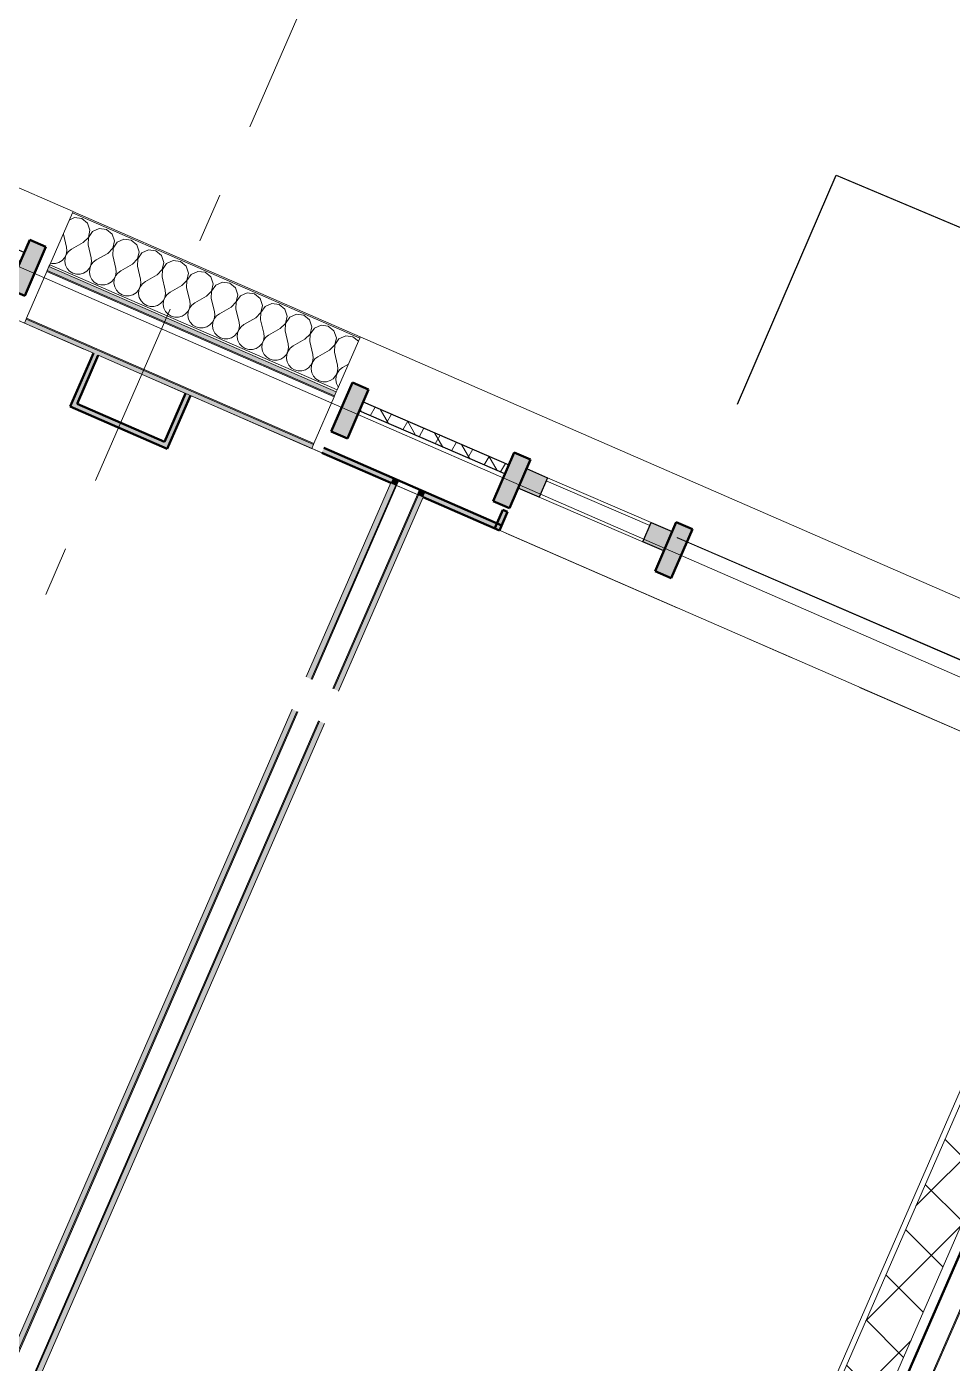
# Model space of a CAD drawing. Header units: millimetres. Extents: x -50172 to 90294, y -80883 to 25069.
# Drawn here: x 16097 to 18720, y -32020 to -28232 of the extents above; entities that cross this region are included whole.
import ezdxf
from ezdxf.enums import TextEntityAlignment as Align

# ---------------------------------------------------------------- set-up
doc = ezdxf.new("R2010")
doc.units = ezdxf.units.MM
doc.header["$MEASUREMENT"] = 0
doc.linetypes.add('Double Dashed', pattern=[1093.611073, 529.166651, -211.666656, 141.111112, -211.666656])
for name, color, linetype, lineweight in [('A-25-M_Curtain_Wall_Pen_No__85', 8, 'Continuous', 20), ('New_A-20-M_Floor_Slab_Pen_No__89', 8, 'Continuous', 20), ('New_A-25-M_Curtain_Wall_Pen_No__1', 7, 'Continuous', 13), ('New_A-25-M_Wall_Ext_Pen_No__1', 7, 'Continuous', 13), ('New_A-25-M_Wall_Int_Pen_No__1', 7, 'Continuous', 13), ('New_A-95-P_Drawing_Pen_No__156', 5, 'Continuous', 50), ('New_ArchiCAD Doors_Pen_No__1', 7, 'Continuous', 13), ('New_ArchiCAD Doors_Pen_No__87', 8, 'Continuous', 20), ('New_ArchiCAD Windows_Pen_No__83', 8, 'Continuous', 20)]:
    doc.layers.add(name, color=color, linetype=linetype, lineweight=lineweight)
for name, color, linetype, lineweight, true_color in [('A-25-M_Wall_Int_Pen_No__107', 7, 'Continuous', 15, 0xa6a6a6), ('New_A-15-MG_Structural_Grid_Phase_2_Pen_No__222', 7, 'Continuous', 13, 0x65af33), ('New_A-25-M_Curtain_Wall_Pen_No__144', 7, 'Continuous', 0, 0xc8c8c8), ('New_A-25-M_Curtain_Wall_Pen_No__165', 7, 'Continuous', 0, 0x006060), ('New_A-25-M_Curtain_Wall_Pen_No__27', 7, 'Continuous', 50, 0x2a2a2a), ('New_A-25-M_Curtain_Wall_Pen_No__43', 7, 'Continuous', 30, 0x444444), ('New_A-25-M_Wall_Ext_Pen_No__107', 7, 'Continuous', 15, 0xa6a6a6), ('New_A-25-M_Wall_Int_Pen_No__107', 7, 'Continuous', 15, 0xa6a6a6), ('New_A-25-M_Wall_Int_Pen_No__27', 7, 'Continuous', 50, 0x2a2a2a), ('New_ArchiCAD Windows_Pen_No__103', 7, 'Continuous', 15, 0xa6a6a6), ('New_ArchiCAD Windows_Pen_No__23', 7, 'Continuous', 30, 0x2a2a2a), ('New_ArchiCAD Windows_Pen_No__63', 7, 'Continuous', 20, 0x606060)]:
    doc.layers.add(name, color=color, linetype=linetype, lineweight=lineweight, true_color=true_color)
for name, color, linetype in [('New_A-15-MG_Structural_Grid_Phase_2', 7, 'Continuous'), ('New_A-20-M_Floor_Slab', 7, 'Continuous'), ('New_A-25-M_Curtain_Wall', 7, 'Continuous'), ('New_A-25-M_Wall_Ext', 7, 'Continuous'), ('New_A-25-M_Wall_Int', 7, 'Continuous'), ('New_ArchiCAD Doors', 7, 'Continuous')]:
    doc.layers.add(name, color=color, linetype=linetype)
doc.styles.add('GENERATED_STYLE_4', font='')
doc.styles.get('GENERATED_STYLE_4').set_extended_font_data('Swis721 BT')
doc.linetypes.add('Double Slash', pattern='A,0,[1,EC-MA-00-03-DR-A-00371 Phase 2 Central Wing Third Floor GA-S2-P161.Shx,S=15.679012,R=0,X=0,Y=0],-1975.555563,0', length=1975.555563)
doc.dimstyles.new('GENERATED_STYLE__2', dxfattribs={"dimtxt": 0.18, "dimasz": 273.6, "dimexe": 0.18, "dimexo": 0.0625, "dimgap": 0.09, "dimtad": 0, "dimtih": 1, "dimtoh": 1, "dimdec": 4, "dimzin": 0, "dimdsep": 46, "dimcen": 0.09, "dimadec": 0, "dimazin": 0, "dimtfac": 1, "dimtdec": 4, "dimtmove": 0, "dimatfit": 3, "dimldrblk": 'ARROWHEAD_5', "dimfxl": 1, "dimtolj": 1, "dimtzin": 0, "dimarcsym": 0})
pattern_1 = [(60, (0, 0), (-43.30127, 25), []), (120, (0, 0), (43.30127, 25), [])]

# ---------------------------------------------------------------- blocks, each defined once
blk = doc.blocks.new('Slab_3_1', base_point=(-21949.4, -20986.7))
at = {"layer": 'New_A-20-M_Floor_Slab_Pen_No__89', "linetype": 'Continuous', "flags": 128}
blk.add_lwpolyline([(-4347.2, -46496.1), (12486.7, -53836.5), (17939.8, -41330.7), (16985.7, -40914.7), (17767.9, -39120.8), (18360.6, -39379.3), (18576.1, -38885), (18937.5, -39042.6), (20222.1, -36096.6), (17371, -34853.4), (19341.1, -30335.3), (2041.7, -22791.9), (9993.6, -4555.7)], dxfattribs=at)
blk = doc.blocks.new('Curtain Wall_15_1')
at = {"layer": 'New_A-25-M_Curtain_Wall', "linetype": 'Continuous', "lineweight": 0, "true_color": 0x000000}
h = blk.add_hatch(dxfattribs=at)
h.set_pattern_fill('Batt_Insulation_0001', color=178, style=0, pattern_type=2)
h.set_pattern_definition(pattern_1)
h.paths.add_polyline_path([(17463.4, -29473.2), (17050.4, -29294.9), (17039.3, -29320.6), (17452.3, -29498.9)])
at = {"layer": 'New_A-25-M_Curtain_Wall_Pen_No__144', "linetype": 'Continuous'}
for points in [[(17019.7, -29239.8), (16959.9, -29378.4), (17005.8, -29398.2), (17065.6, -29259.6)], [(17524.6, -29457.7), (17478.7, -29437.9), (17418.9, -29576.5), (17464.8, -29596.3)], [(17937.8, -29636), (17878, -29774.7), (17923.9, -29794.5), (17983.7, -29655.9)], [(18856, -30032.3), (18796.1, -30170.9), (18842, -30190.8), (18901.9, -30052.1)]]:
    blk.add_hatch(color=256, dxfattribs=at).paths.add_polyline_path(points)
at = {"layer": 'New_A-25-M_Curtain_Wall_Pen_No__165', "linetype": 'Continuous', "lineweight": 0, "true_color": 0x001818}
blk.add_hatch(color=168, dxfattribs=at).paths.add_polyline_path([(17940.6, -29680.2), (18867.9, -30080.5), (18868.3, -30079.5), (17940.9, -29679.3)])
at = {"layer": 'New_ArchiCAD Windows_Pen_No__103', "linetype": 'Continuous'}
for points in [[(17513.3, -29483.9), (17573, -29509.6), (17549.2, -29564.7), (17489.5, -29538.9)], [(17902.8, -29717.3), (17843.1, -29691.5), (17866.9, -29636.4), (17926.5, -29662.2)]]:
    blk.add_hatch(color=256, dxfattribs=at).paths.add_polyline_path(points)
at = {"layer": 'New_A-25-M_Curtain_Wall_Pen_No__1', "linetype": 'Continuous'}
for p, q in [((17940.9, -29679.3), (17940.6, -29680.2)), ((17940.6, -29680.2), (18867.9, -30080.5)), ((18868.3, -30079.5), (17940.9, -29679.3)), ((18867.9, -30080.5), (18868.3, -30079.5))]:
    blk.add_line(p, q, dxfattribs=at)
at = {"layer": 'New_A-25-M_Curtain_Wall_Pen_No__27', "linetype": 'Continuous'}
for p, q in [((17019.7, -29239.8), (16959.9, -29378.4)), ((17065.6, -29259.6), (17019.7, -29239.8)), ((17005.8, -29398.2), (17065.6, -29259.6)), ((16959.9, -29378.4), (17005.8, -29398.2)), ((17478.7, -29437.9), (17418.9, -29576.5)), ((17464.8, -29596.3), (17524.6, -29457.7)), ((17524.6, -29457.7), (17478.7, -29437.9)), ((17418.9, -29576.5), (17464.8, -29596.3)), ((17937.8, -29636), (17878, -29774.7)), ((17923.9, -29794.5), (17983.7, -29655.9)), ((17983.7, -29655.9), (17937.8, -29636)), ((17878, -29774.7), (17923.9, -29794.5)), ((18856, -30032.3), (18796.1, -30170.9)), ((18901.9, -30052.1), (18856, -30032.3)), ((18842, -30190.8), (18901.9, -30052.1)), ((18796.1, -30170.9), (18842, -30190.8))]:
    blk.add_line(p, q, dxfattribs=at)
at = {"layer": 'New_A-25-M_Curtain_Wall_Pen_No__43', "linetype": 'Continuous'}
for p, q in [((17050.4, -29294.9), (17463.4, -29473.2)), ((17452.3, -29498.9), (17039.3, -29320.6))]:
    blk.add_line(p, q, dxfattribs=at)
at = {"layer": 'New_ArchiCAD Windows_Pen_No__23', "linetype": 'Continuous'}
for p, q in [((17489.5, -29538.9), (17513.3, -29483.9)), ((17513.3, -29483.9), (17573, -29509.6)), ((17549.2, -29564.7), (17489.5, -29538.9)), ((17573, -29509.6), (17549.2, -29564.7)), ((17843.1, -29691.5), (17866.9, -29636.4)), ((17866.9, -29636.4), (17926.5, -29662.2)), ((17902.8, -29717.3), (17843.1, -29691.5)), ((17926.5, -29662.2), (17902.8, -29717.3))]:
    blk.add_line(p, q, dxfattribs=at)
at = {"layer": 'New_ArchiCAD Windows_Pen_No__63', "linetype": 'Continuous'}
blk.add_line((17862.9, -29645.6), (17569, -29518.8), dxfattribs=at)
at = {"layer": 'New_ArchiCAD Windows_Pen_No__83', "linetype": 'Continuous'}
for p, q in [((17573, -29509.6), (17866.9, -29636.4)), ((17843.1, -29691.5), (17549.2, -29564.7))]:
    blk.add_line(p, q, dxfattribs=at)
blk = doc.blocks.new('Curtain Wall_17_1')
at = {"layer": 'New_A-25-M_Curtain_Wall', "linetype": 'Continuous', "lineweight": 0, "true_color": 0x000000}
h = blk.add_hatch(dxfattribs=at)
h.set_pattern_fill('Batt_Insulation_0001', color=178, style=0, pattern_type=2)
h.set_pattern_definition(pattern_1)
h.paths.add_polyline_path([(11963.5, -27076.4), (11550.8, -26897), (11539.7, -26922.6), (11952.3, -27102.1)])
h = blk.add_hatch(dxfattribs=at)
h.set_pattern_fill('Batt_Insulation_0001', color=178, style=0, pattern_type=2)
h.set_pattern_definition(pattern_1)
h.paths.add_polyline_path([(14256, -28073.5), (13384.9, -27694.6), (13373.7, -27720.3), (14244.9, -28099.2)])
h = blk.add_hatch(dxfattribs=at)
h.set_pattern_fill('Batt_Insulation_0001', color=178, style=0, pattern_type=2)
h.set_pattern_definition(pattern_1)
h.paths.add_polyline_path([(16090.1, -28871.2), (15677.4, -28691.7), (15666.3, -28717.4), (16078.9, -28896.9)])
at = {"layer": 'New_A-25-M_Curtain_Wall_Pen_No__144', "linetype": 'Continuous'}
for points in [[(11520.3, -26841.7), (11460.1, -26980.2), (11506, -27000.1), (11566.2, -26861.6)], [(12024.7, -27061.1), (11978.8, -27041.1), (11918.6, -27179.6), (11964.5, -27199.5)], [(12437.4, -27240.5), (12377.1, -27379), (12423, -27399), (12483.2, -27260.5)], [(13354.4, -27639.4), (13294.2, -27777.9), (13340, -27797.8), (13400.2, -27659.3)], [(14271.4, -28038.2), (14211.2, -28176.7), (14257, -28196.6), (14317.3, -28058.2)], [(15188.4, -28437.1), (15128.2, -28575.5), (15174, -28595.5), (15234.3, -28457)], [(15692.8, -28656.4), (15646.9, -28636.5), (15586.7, -28774.9), (15632.6, -28794.9)], [(16105.4, -28835.9), (16045.2, -28974.4), (16091.1, -28994.3), (16151.3, -28855.8)]]:
    blk.add_hatch(color=256, dxfattribs=at).paths.add_polyline_path(points)
at = {"layer": 'New_A-25-M_Curtain_Wall_Pen_No__165', "linetype": 'Continuous', "lineweight": 0, "true_color": 0x001818}
for points in [[(12439.9, -27284.7), (13366.1, -27687.6), (13366.5, -27686.7), (12440.3, -27283.8)], [(14274, -28082.4), (15200.2, -28485.2), (15200.6, -28484.3), (14274.4, -28081.5)]]:
    blk.add_hatch(color=168, dxfattribs=at).paths.add_polyline_path(points)
at = {"layer": 'New_ArchiCAD Windows_Pen_No__103', "linetype": 'Continuous'}
for points in [[(12013.3, -27087.2), (12072.9, -27113.1), (12049, -27168.1), (11989.4, -27142.2)], [(12402.1, -27321.7), (12342.5, -27295.8), (12366.4, -27240.8), (12426, -27266.7)], [(15222.9, -28483.1), (15282.5, -28509.1), (15258.6, -28564.1), (15199, -28538.2)], [(15611.6, -28717.6), (15552, -28691.7), (15576, -28636.7), (15635.6, -28662.6)]]:
    blk.add_hatch(color=256, dxfattribs=at).paths.add_polyline_path(points)
at = {"layer": 'New_A-25-M_Curtain_Wall_Pen_No__1', "linetype": 'Continuous'}
for p, q in [((12440.3, -27283.8), (12439.9, -27284.7)), ((12439.9, -27284.7), (13366.1, -27687.6)), ((13366.5, -27686.7), (12440.3, -27283.8)), ((13366.1, -27687.6), (13366.5, -27686.7)), ((14274.4, -28081.5), (14274, -28082.4)), ((14274, -28082.4), (15200.2, -28485.2)), ((15200.6, -28484.3), (14274.4, -28081.5)), ((15200.2, -28485.2), (15200.6, -28484.3))]:
    blk.add_line(p, q, dxfattribs=at)
at = {"layer": 'New_A-25-M_Curtain_Wall_Pen_No__27', "linetype": 'Continuous'}
for p, q in [((11520.3, -26841.7), (11460.1, -26980.2)), ((11566.2, -26861.6), (11520.3, -26841.7)), ((11506, -27000.1), (11566.2, -26861.6)), ((11460.1, -26980.2), (11506, -27000.1)), ((11978.8, -27041.1), (11918.6, -27179.6)), ((12024.7, -27061.1), (11978.8, -27041.1)), ((11964.5, -27199.5), (12024.7, -27061.1)), ((11918.6, -27179.6), (11964.5, -27199.5)), ((12437.4, -27240.5), (12377.1, -27379)), ((12423, -27399), (12483.2, -27260.5)), ((12483.2, -27260.5), (12437.4, -27240.5)), ((12377.1, -27379), (12423, -27399)), ((13354.4, -27639.4), (13294.2, -27777.9)), ((13400.2, -27659.3), (13354.4, -27639.4)), ((13340, -27797.8), (13400.2, -27659.3)), ((13294.2, -27777.9), (13340, -27797.8)), ((14271.4, -28038.2), (14211.2, -28176.7)), ((14257, -28196.6), (14317.3, -28058.2)), ((14317.3, -28058.2), (14271.4, -28038.2)), ((14211.2, -28176.7), (14257, -28196.6)), ((15188.4, -28437.1), (15128.2, -28575.5)), ((15234.3, -28457), (15188.4, -28437.1)), ((15174, -28595.5), (15234.3, -28457)), ((15128.2, -28575.5), (15174, -28595.5)), ((15646.9, -28636.5), (15586.7, -28774.9)), ((15692.8, -28656.4), (15646.9, -28636.5)), ((15632.6, -28794.9), (15692.8, -28656.4)), ((15586.7, -28774.9), (15632.6, -28794.9)), ((16105.4, -28835.9), (16045.2, -28974.4)), ((16091.1, -28994.3), (16151.3, -28855.8)), ((16151.3, -28855.8), (16105.4, -28835.9)), ((16045.2, -28974.4), (16091.1, -28994.3))]:
    blk.add_line(p, q, dxfattribs=at)
at = {"layer": 'New_A-25-M_Curtain_Wall_Pen_No__43', "linetype": 'Continuous'}
for p, q in [((11952.3, -27102.1), (11539.7, -26922.6)), ((11550.8, -26897), (11963.5, -27076.4)), ((14244.9, -28099.2), (13373.7, -27720.3)), ((13384.9, -27694.6), (14256, -28073.5)), ((15677.4, -28691.7), (16090.1, -28871.2)), ((16078.9, -28896.9), (15666.3, -28717.4))]:
    blk.add_line(p, q, dxfattribs=at)
at = {"layer": 'New_ArchiCAD Windows_Pen_No__23', "linetype": 'Continuous'}
for p, q in [((11989.4, -27142.2), (12013.3, -27087.2)), ((12013.3, -27087.2), (12072.9, -27113.1)), ((12072.9, -27113.1), (12049, -27168.1)), ((12049, -27168.1), (11989.4, -27142.2)), ((12342.5, -27295.8), (12366.4, -27240.8)), ((12366.4, -27240.8), (12426, -27266.7)), ((12426, -27266.7), (12402.1, -27321.7)), ((12402.1, -27321.7), (12342.5, -27295.8)), ((15199, -28538.2), (15222.9, -28483.1)), ((15222.9, -28483.1), (15282.5, -28509.1)), ((15282.5, -28509.1), (15258.6, -28564.1)), ((15258.6, -28564.1), (15199, -28538.2)), ((15552, -28691.7), (15576, -28636.7)), ((15576, -28636.7), (15635.6, -28662.6)), ((15635.6, -28662.6), (15611.6, -28717.6)), ((15611.6, -28717.6), (15552, -28691.7))]:
    blk.add_line(p, q, dxfattribs=at)
at = {"layer": 'New_ArchiCAD Windows_Pen_No__63', "linetype": 'Continuous'}
for p, q in [((12362.4, -27249.9), (12069, -27122.3)), ((15572, -28645.9), (15278.5, -28518.2))]:
    blk.add_line(p, q, dxfattribs=at)
at = {"layer": 'New_ArchiCAD Windows_Pen_No__83', "linetype": 'Continuous'}
for p, q in [((12072.9, -27113.1), (12366.4, -27240.8)), ((12342.5, -27295.8), (12049, -27168.1)), ((15282.5, -28509.1), (15576, -28636.7)), ((15552, -28691.7), (15258.6, -28564.1))]:
    blk.add_line(p, q, dxfattribs=at)
blk = doc.blocks.new('*X369')
at = {"layer": 'New_A-25-M_Wall_Ext_Pen_No__107', "linetype": 'Continuous'}
for p, q in [((16232.6, -28772.5), (16217.4, -28779.3)), ((16253.2, -28775.3), (16232.6, -28772.5)), ((16269.3, -28788.5), (16253.2, -28775.3)), ((16276, -28808.2), (16269.3, -28788.5)), ((16201, -28816.9), (16200.9, -28819)), ((16200.9, -28819), (16209.7, -28856.1)), ((16271.4, -28828.5), (16276, -28808.2)), ((16283.4, -28811.5), (16271.7, -28828.7)), ((16302.4, -28803), (16283.4, -28811.5)), ((16323.1, -28805.8), (16302.4, -28803)), ((16339.1, -28819), (16323.1, -28805.8)), ((16345.9, -28838.7), (16339.1, -28819)), ((16210.7, -28866.5), (16209.7, -28856.1)), ((16223.7, -28862.2), (16215.3, -28868.6)), ((16256.8, -28843.4), (16223.7, -28862.2)), ((16256.8, -28843.4), (16271.4, -28828.5)), ((16271.7, -28828.7), (16270.8, -28849.5)), ((16270.8, -28849.5), (16279.5, -28886.5)), ((16326.6, -28873.8), (16341.2, -28859)), ((16341.5, -28859.1), (16340.6, -28879.9)), ((16341.2, -28859), (16345.9, -28838.7)), ((16353.2, -28841.9), (16341.5, -28859.1)), ((16372.3, -28833.4), (16353.2, -28841.9)), ((16392.9, -28836.2), (16372.3, -28833.4)), ((16409, -28849.4), (16392.9, -28836.2)), ((16415.7, -28869.1), (16409, -28849.4)), ((16442.1, -28863.9), (16423.1, -28872.4)), ((16462.7, -28866.7), (16442.1, -28863.9)), ((16164.1, -28901.6), (16167.5, -28902.6)), ((16167.5, -28902.6), (16178, -28902.6)), ((16178, -28902.6), (16188.1, -28899.6)), ((16188.1, -28899.6), (16197, -28894.1)), ((16197, -28894.1), (16204.1, -28886.3)), ((16204.1, -28886.3), (16208.8, -28876.9)), ((16205.3, -28886.8), (16204.4, -28897.3)), ((16204.4, -28897.3), (16206.4, -28907.6)), ((16209, -28877), (16205.3, -28886.8)), ((16208.8, -28876.9), (16210.7, -28866.5)), ((16215.3, -28868.6), (16209, -28877)), ((16278.6, -28907.3), (16280.5, -28897)), ((16285.2, -28899), (16278.9, -28907.5)), ((16280.5, -28897), (16279.5, -28886.5)), ((16293.5, -28892.6), (16285.2, -28899)), ((16326.6, -28873.8), (16293.5, -28892.6)), ((16340.6, -28879.9), (16349.4, -28917)), ((16396.5, -28904.3), (16411.1, -28889.4)), ((16411.4, -28889.6), (16410.4, -28910.4)), ((16411.1, -28889.4), (16415.7, -28869.1)), ((16423.1, -28872.4), (16411.4, -28889.6)), ((16478.8, -28879.9), (16462.7, -28866.7)), ((16485.6, -28899.6), (16478.8, -28879.9)), ((16480.9, -28919.9), (16485.6, -28899.6)), ((16492.9, -28902.8), (16481.2, -28920)), ((16511.9, -28894.3), (16492.9, -28902.8)), ((16532.6, -28897.1), (16511.9, -28894.3)), ((16548.7, -28910.4), (16532.6, -28897.1)), ((16206.4, -28907.6), (16211.1, -28917)), ((16211.1, -28917), (16218.3, -28924.7)), ((16218.3, -28924.7), (16227.2, -28930.2)), ((16227.2, -28930.2), (16237.4, -28933.1)), ((16237.4, -28933.1), (16247.9, -28933)), ((16247.9, -28933), (16258, -28930.1)), ((16258, -28930.1), (16266.9, -28924.5)), ((16266.9, -28924.5), (16273.9, -28916.8)), ((16273.9, -28916.8), (16278.6, -28907.3)), ((16275.2, -28917.3), (16274.3, -28927.8)), ((16274.3, -28927.8), (16276.3, -28938.1)), ((16278.9, -28907.5), (16275.2, -28917.3)), ((16276.3, -28938.1), (16281, -28947.5)), ((16343.8, -28947.2), (16348.4, -28937.8)), ((16348.7, -28937.9), (16345, -28947.7)), ((16348.4, -28937.8), (16350.4, -28927.5)), ((16355, -28929.5), (16348.7, -28937.9)), ((16350.4, -28927.5), (16349.4, -28917)), ((16363.3, -28923.1), (16355, -28929.5)), ((16396.5, -28904.3), (16363.3, -28923.1)), ((16410.4, -28910.4), (16419.2, -28947.4)), ((16466.3, -28934.7), (16433.2, -28953.5)), ((16466.3, -28934.7), (16480.9, -28919.9)), ((16481.2, -28920), (16480.3, -28940.8)), ((16555.4, -28930.1), (16548.7, -28910.4)), ((16550.8, -28950.4), (16555.4, -28930.1)), ((16562.8, -28933.3), (16551, -28950.5)), ((16581.8, -28924.8), (16562.8, -28933.3)), ((16602.4, -28927.6), (16581.8, -28924.8)), ((16618.5, -28940.8), (16602.4, -28927.6)), ((16281, -28947.5), (16288.1, -28955.2)), ((16288.1, -28955.2), (16297.1, -28960.7)), ((16297.1, -28960.7), (16307.2, -28963.5)), ((16307.2, -28963.5), (16317.7, -28963.5)), ((16317.7, -28963.5), (16327.8, -28960.6)), ((16327.8, -28960.6), (16336.7, -28955)), ((16336.7, -28955), (16343.8, -28947.2)), ((16345, -28947.7), (16344.1, -28958.2)), ((16344.1, -28958.2), (16346.1, -28968.5)), ((16346.1, -28968.5), (16350.8, -28977.9)), ((16350.8, -28977.9), (16357.9, -28985.6)), ((16406.6, -28985.4), (16413.6, -28977.7)), ((16413.6, -28977.7), (16418.3, -28968.2)), ((16414.8, -28978.2), (16413.9, -28988.7)), ((16418.6, -28968.4), (16414.8, -28978.2)), ((16418.3, -28968.2), (16420.2, -28957.9)), ((16424.8, -28959.9), (16418.6, -28968.4)), ((16420.2, -28957.9), (16419.2, -28947.4)), ((16433.2, -28953.5), (16424.8, -28959.9)), ((16480.3, -28940.8), (16489.1, -28977.9)), ((16490, -28988.4), (16489.1, -28977.9)), ((16536.2, -28965.2), (16503, -28984)), ((16536.2, -28965.2), (16550.8, -28950.4)), ((16551, -28950.5), (16550.1, -28971.3)), ((16550.1, -28971.3), (16558.9, -29008.3)), ((16625.2, -28960.5), (16618.5, -28940.8)), ((16620.6, -28980.8), (16625.2, -28960.5)), ((16632.6, -28963.7), (16620.9, -28980.9)), ((16651.6, -28955.2), (16632.6, -28963.7)), ((16672.3, -28958), (16651.6, -28955.2)), ((16688.3, -28971.3), (16672.3, -28958)), ((16695.1, -28991), (16688.3, -28971.3)), ((16357.9, -28985.6), (16366.9, -28991.1)), ((16366.9, -28991.1), (16377, -28994)), ((16377, -28994), (16387.5, -28993.9)), ((16387.5, -28993.9), (16397.6, -28991)), ((16397.6, -28991), (16406.6, -28985.4)), ((16413.9, -28988.7), (16415.9, -28999)), ((16415.9, -28999), (16420.7, -29008.4)), ((16420.7, -29008.4), (16427.8, -29016.1)), ((16427.8, -29016.1), (16436.8, -29021.6)), ((16467.5, -29021.5), (16476.4, -29015.9)), ((16476.4, -29015.9), (16483.5, -29008.1)), ((16483.5, -29008.1), (16488.1, -28998.7)), ((16484.7, -29008.6), (16483.8, -29019.1)), ((16488.4, -28998.8), (16484.7, -29008.6)), ((16488.1, -28998.7), (16490, -28988.4)), ((16494.7, -28990.4), (16488.4, -28998.8)), ((16503, -28984), (16494.7, -28990.4)), ((16559.9, -29018.8), (16558.9, -29008.3)), ((16572.9, -29014.4), (16564.5, -29020.8)), ((16606, -28995.6), (16572.9, -29014.4)), ((16606, -28995.6), (16620.6, -28980.8)), ((16620.9, -28980.9), (16620, -29001.7)), ((16620, -29001.7), (16628.7, -29038.8)), ((16675.8, -29026.1), (16690.4, -29011.3)), ((16690.7, -29011.4), (16689.8, -29032.2)), ((16690.4, -29011.3), (16695.1, -28991)), ((16702.4, -28994.2), (16690.7, -29011.4)), ((16721.5, -28985.7), (16702.4, -28994.2)), ((16742.1, -28988.5), (16721.5, -28985.7)), ((16758.2, -29001.7), (16742.1, -28988.5)), ((16764.9, -29021.4), (16758.2, -29001.7)), ((16791.3, -29016.2), (16772.3, -29024.6)), ((16811.9, -29018.9), (16791.3, -29016.2)), ((16436.8, -29021.6), (16446.9, -29024.4)), ((16446.9, -29024.4), (16457.4, -29024.4)), ((16457.4, -29024.4), (16467.5, -29021.5)), ((16483.8, -29019.1), (16485.8, -29029.4)), ((16485.8, -29029.4), (16490.5, -29038.8)), ((16490.5, -29038.8), (16497.6, -29046.5)), ((16497.6, -29046.5), (16506.6, -29052)), ((16506.6, -29052), (16516.7, -29054.9)), ((16527.2, -29054.8), (16537.3, -29051.9)), ((16537.3, -29051.9), (16546.2, -29046.4)), ((16546.2, -29046.4), (16553.3, -29038.6)), ((16553.3, -29038.6), (16558, -29029.1)), ((16554.5, -29039.1), (16553.6, -29049.6)), ((16553.6, -29049.6), (16555.6, -29059.9)), ((16558.2, -29029.3), (16554.5, -29039.1)), ((16558, -29029.1), (16559.9, -29018.8)), ((16564.5, -29020.8), (16558.2, -29029.3)), ((16627.8, -29059.6), (16629.7, -29049.3)), ((16634.4, -29051.3), (16628.1, -29059.7)), ((16629.7, -29049.3), (16628.7, -29038.8)), ((16642.7, -29044.9), (16634.4, -29051.3)), ((16675.8, -29026.1), (16642.7, -29044.9)), ((16689.8, -29032.2), (16698.6, -29069.3)), ((16745.7, -29056.5), (16760.3, -29041.7)), ((16760.6, -29041.8), (16759.6, -29062.6)), ((16760.3, -29041.7), (16764.9, -29021.4)), ((16772.3, -29024.6), (16760.6, -29041.8)), ((16828, -29032.2), (16811.9, -29018.9)), ((16834.8, -29051.9), (16828, -29032.2)), ((16830.1, -29072.2), (16834.8, -29051.9)), ((16861.1, -29046.6), (16842.1, -29055.1)), ((16881.8, -29049.4), (16861.1, -29046.6)), ((16897.9, -29062.6), (16881.8, -29049.4)), ((16516.7, -29054.9), (16527.2, -29054.8)), ((16555.6, -29059.9), (16560.3, -29069.3)), ((16560.3, -29069.3), (16567.5, -29077)), ((16567.5, -29077), (16576.4, -29082.5)), ((16576.4, -29082.5), (16586.6, -29085.3)), ((16586.6, -29085.3), (16597.1, -29085.3)), ((16597.1, -29085.3), (16607.2, -29082.4)), ((16607.2, -29082.4), (16616.1, -29076.8)), ((16616.1, -29076.8), (16623.1, -29069)), ((16623.1, -29069), (16627.8, -29059.6)), ((16624.4, -29069.5), (16623.5, -29080)), ((16623.5, -29080), (16625.4, -29090.3)), ((16628.1, -29059.7), (16624.4, -29069.5)), ((16625.4, -29090.3), (16630.2, -29099.7)), ((16693, -29099.5), (16697.6, -29090.1)), ((16697.9, -29090.2), (16694.2, -29100)), ((16697.6, -29090.1), (16699.6, -29079.7)), ((16704.2, -29081.7), (16697.9, -29090.2)), ((16699.6, -29079.7), (16698.6, -29069.3)), ((16712.5, -29075.3), (16704.2, -29081.7)), ((16745.7, -29056.5), (16712.5, -29075.3)), ((16759.6, -29062.6), (16768.4, -29099.7)), ((16815.5, -29087), (16782.4, -29105.8)), ((16815.5, -29087), (16830.1, -29072.2)), ((16830.4, -29072.3), (16829.5, -29093.1)), ((16842.1, -29055.1), (16830.4, -29072.3)), ((16904.6, -29082.3), (16897.9, -29062.6)), ((16900, -29102.6), (16904.6, -29082.3)), ((16912, -29085.5), (16900.2, -29102.7)), ((16931, -29077.1), (16912, -29085.5)), ((16951.6, -29079.9), (16931, -29077.1)), ((16967.7, -29093.1), (16951.6, -29079.9)), ((16630.2, -29099.7), (16637.3, -29107.5)), ((16637.3, -29107.5), (16646.3, -29112.9)), ((16646.3, -29112.9), (16656.4, -29115.8)), ((16656.4, -29115.8), (16666.9, -29115.7)), ((16666.9, -29115.7), (16677, -29112.8)), ((16677, -29112.8), (16685.9, -29107.3)), ((16685.9, -29107.3), (16693, -29099.5)), ((16694.2, -29100), (16693.3, -29110.5)), ((16693.3, -29110.5), (16695.3, -29120.8)), ((16695.3, -29120.8), (16700, -29130.2)), ((16700, -29130.2), (16707.1, -29137.9)), ((16755.8, -29137.7), (16762.8, -29129.9)), ((16762.8, -29129.9), (16767.5, -29120.5)), ((16767.8, -29120.6), (16764, -29130.5)), ((16767.5, -29120.5), (16769.4, -29110.2)), ((16774, -29112.2), (16767.8, -29120.6)), ((16769.4, -29110.2), (16768.4, -29099.7)), ((16782.4, -29105.8), (16774, -29112.2)), ((16829.5, -29093.1), (16838.2, -29130.2)), ((16839.2, -29140.6), (16838.2, -29130.2)), ((16885.3, -29117.5), (16852.2, -29136.3)), ((16885.3, -29117.5), (16900, -29102.6)), ((16900.2, -29102.7), (16899.3, -29123.5)), ((16899.3, -29123.5), (16908.1, -29160.6)), ((16974.4, -29112.8), (16967.7, -29093.1)), ((16969.8, -29133.1), (16974.4, -29112.8)), ((16981.8, -29116), (16970.1, -29133.2)), ((17000.8, -29107.5), (16981.8, -29116)), ((17021.5, -29110.3), (17000.8, -29107.5)), ((17036.8, -29122.9), (17021.5, -29110.3)), ((16707.1, -29137.9), (16716.1, -29143.4)), ((16716.1, -29143.4), (16726.2, -29146.2)), ((16726.2, -29146.2), (16736.7, -29146.2)), ((16736.7, -29146.2), (16746.8, -29143.3)), ((16746.8, -29143.3), (16755.8, -29137.7)), ((16764, -29130.5), (16763.1, -29140.9)), ((16763.1, -29140.9), (16765.1, -29151.2)), ((16765.1, -29151.2), (16769.9, -29160.6)), ((16769.9, -29160.6), (16777, -29168.4)), ((16825.6, -29168.2), (16832.7, -29160.4)), ((16832.7, -29160.4), (16837.3, -29151)), ((16833.9, -29160.9), (16833, -29171.4)), ((16837.6, -29151.1), (16833.9, -29160.9)), ((16837.3, -29151), (16839.2, -29140.6)), ((16843.9, -29142.6), (16837.6, -29151.1)), ((16852.2, -29136.3), (16843.9, -29142.6)), ((16909.1, -29171.1), (16908.1, -29160.6)), ((16922.1, -29166.7), (16913.7, -29173.1)), ((16955.2, -29147.9), (16922.1, -29166.7)), ((16955.2, -29147.9), (16969.8, -29133.1)), ((16970.1, -29133.2), (16969.2, -29154)), ((16969.2, -29154), (16977.9, -29191.1)), ((16777, -29168.4), (16785.9, -29173.9)), ((16785.9, -29173.9), (16796.1, -29176.7)), ((16796.1, -29176.7), (16806.6, -29176.6)), ((16806.6, -29176.6), (16816.7, -29173.7)), ((16816.7, -29173.7), (16825.6, -29168.2)), ((16833, -29171.4), (16835, -29181.7)), ((16835, -29181.7), (16839.7, -29191.1)), ((16839.7, -29191.1), (16846.8, -29198.8)), ((16846.8, -29198.8), (16855.8, -29204.3)), ((16855.8, -29204.3), (16865.9, -29207.1)), ((16876.4, -29207.1), (16886.5, -29204.2)), ((16886.5, -29204.2), (16895.4, -29198.6)), ((16895.4, -29198.6), (16902.5, -29190.8)), ((16902.5, -29190.8), (16907.2, -29181.4)), ((16903.7, -29191.4), (16902.8, -29201.8)), ((16902.8, -29201.8), (16904.8, -29212.2)), ((16907.4, -29181.5), (16903.7, -29191.4)), ((16907.2, -29181.4), (16909.1, -29171.1)), ((16913.7, -29173.1), (16907.4, -29181.5)), ((16977, -29211.9), (16978.9, -29201.5)), ((16983.6, -29203.6), (16977.3, -29212)), ((16978.9, -29201.5), (16977.9, -29191.1)), ((16991.9, -29197.2), (16983.6, -29203.6)), ((17008.6, -29187.7), (16991.9, -29197.2)), ((16865.9, -29207.1), (16876.4, -29207.1)), ((16904.8, -29212.2), (16909.5, -29221.5)), ((16909.5, -29221.5), (16916.7, -29229.3)), ((16916.7, -29229.3), (16925.6, -29234.8)), ((16925.6, -29234.8), (16935.8, -29237.6)), ((16935.8, -29237.6), (16946.3, -29237.5)), ((16946.3, -29237.5), (16956.4, -29234.6)), ((16956.4, -29234.6), (16965.3, -29229.1)), ((16965.3, -29229.1), (16972.3, -29221.3)), ((16972.3, -29221.3), (16977, -29211.9)), ((16973.6, -29221.8), (16972.7, -29232.3)), ((16972.7, -29232.3), (16974.6, -29242.6)), ((16977.3, -29212), (16973.6, -29221.8)), ((16974.6, -29242.6), (16979.4, -29252)), ((16979.4, -29252), (16980.2, -29252.8))]:
    blk.add_line(p, q, dxfattribs=at)
blk = doc.blocks.new('Simple Door Opening_8')
at = {"layer": 'New_ArchiCAD Doors_Pen_No__1', "linetype": 'Continuous'}
for p, q in [((2556.1, -4.5), (2556.1, 0)), ((-2556.1, 0), (-2556.1, -4.5)), ((-2556.1, -4.5), (-2556.1, -164.5)), ((2556.1, -164.5), (2556.1, -4.5)), ((-2556.1, -164.5), (-2556.1, -170.5)), ((-2556.1, -170.5), (-2556.1, -182.5)), ((-2556.1, -182.5), (-2556.1, -185.5)), ((-2556.1, -185.5), (-2556.1, -329.5)), ((2556.1, -170.5), (2556.1, -164.5)), ((2556.1, -182.5), (2556.1, -170.5)), ((2556.1, -185.5), (2556.1, -182.5)), ((2556.1, -329.5), (2556.1, -185.5)), ((-2556.1, -329.5), (-2556.1, -332.5)), ((-2556.1, -332.5), (-2556.1, -345)), ((2556.1, -332.5), (2556.1, -329.5)), ((2556.1, -345), (2556.1, -332.5))]:
    blk.add_line(p, q, dxfattribs=at)
at = {"layer": 'New_ArchiCAD Doors_Pen_No__87', "linetype": 'Continuous'}
for p, q in [((2556.1, 0), (-2556.1, 0)), ((-2556.1, -345), (2556.1, -345))]:
    blk.add_line(p, q, dxfattribs=at)
blk = doc.blocks.new('Simple Door Opening_9')
at = {"layer": 'New_ArchiCAD Doors_Pen_No__1', "linetype": 'Continuous'}
for p, q in [((-1056, 0), (-1056, -4.5)), ((-1056, -4.5), (-1056, -164.5)), ((1056, -4.5), (1056, 0)), ((1056, -164.5), (1056, -4.5)), ((-1056, -164.5), (-1056, -170.5)), ((-1056, -170.5), (-1056, -182.5)), ((-1056, -182.5), (-1056, -185.5)), ((-1056, -185.5), (-1056, -329.5)), ((1056, -170.5), (1056, -164.5)), ((1056, -182.5), (1056, -170.5)), ((1056, -185.5), (1056, -182.5)), ((1056, -329.5), (1056, -185.5)), ((-1056, -329.5), (-1056, -332.5)), ((-1056, -332.5), (-1056, -345)), ((1056, -332.5), (1056, -329.5)), ((1056, -345), (1056, -332.5))]:
    blk.add_line(p, q, dxfattribs=at)
at = {"layer": 'New_ArchiCAD Doors_Pen_No__87', "linetype": 'Continuous'}
for p, q in [((1056, 0), (-1056, 0)), ((-1056, -345), (1056, -345))]:
    blk.add_line(p, q, dxfattribs=at)
blk = doc.blocks.new('Wall_62_1', base_point=(22006.6, -31651.4))
at = {"layer": 'New_A-25-M_Wall_Ext_Pen_No__107', "linetype": 'Continuous'}
h = blk.add_hatch(dxfattribs=at)
h.set_pattern_fill('Plaster_0001', color=256, style=0, pattern_type=2)
h.set_pattern_definition([(0, (0, 0), (0, 173.2051), [0, -100]), (0, (50, 86.6), (0, 173.2051), [0, -100])])
h.paths.add_polyline_path([(17042.3, -29110.3), (16227.9, -28755.2), (16226.1, -28759.3), (17040.5, -29114.5)])
at = {"layer": 'New_A-25-M_Wall_Ext_Pen_No__107', "linetype": 'Continuous', "lineweight": 0, "true_color": 0x535353}
for points in [[(16969.4, -29277.6), (16155, -28922.5), (16153.8, -28925.2), (16968.2, -29280.4)], [(16910.6, -29412.4), (16096.2, -29057.2), (16095, -29060), (16909.4, -29415.1)]]:
    blk.add_hatch(color=251, dxfattribs=at).paths.add_polyline_path(points)
at = {"layer": 'New_A-25-M_Wall_Ext_Pen_No__107', "linetype": 'Continuous'}
for points in [[(16974.2, -29266.6), (16159.8, -28911.5), (16155, -28922.5), (16969.4, -29277.6)], [(16090, -29071.5), (16904.4, -29426.6), (16909.4, -29415.1), (16095, -29060)]]:
    blk.add_hatch(color=256, dxfattribs=at).paths.add_polyline_path(points)
at = {"layer": 'New_A-25-M_Wall_Ext_Pen_No__1', "linetype": 'Continuous'}
for p, q in [((17040.5, -29114.5), (16226.1, -28759.3)), ((16968.2, -29280.4), (16153.8, -28925.2)), ((16969.4, -29277.6), (16155, -28922.5)), ((16974.2, -29266.6), (16159.8, -28911.5)), ((16976.6, -29261.1), (16162.2, -28906)), ((16095, -29060), (16909.4, -29415.1)), ((16910.6, -29412.4), (16096.2, -29057.2))]:
    blk.add_line(p, q, dxfattribs=at)
at = {"layer": 'New_A-25-M_Wall_Ext_Pen_No__1', "linetype": 'Continuous', "flags": 128}
for points in [[(17042.3, -29110.3), (16227.9, -28755.2)], [(16090, -29071.5), (16285.7, -29156.8)], [(16299.4, -29162.8), (16547.1, -29270.8)], [(16560.9, -29276.8), (16904.4, -29426.6)]]:
    blk.add_lwpolyline(points, dxfattribs=at)
at = {"layer": 'New_A-25-M_Wall_Ext', "color": 250, "lineweight": 50, "true_color": 0x2a2a2a}
blk.add_blockref('*X369', (0, 0), dxfattribs=at)
at = {"layer": 'New_ArchiCAD Doors', "color": 251, "linetype": 'Continuous', "lineweight": 20, "true_color": 0x606060, "xscale": -1, "zscale": 1000, "rotation": 336.4404115839876}
for name, p in [('Simple Door Opening_8', (13884.9, -27733.5)), ('Simple Door Opening_9', (18010.3, -29532.4))]:
    blk.add_blockref(name, p, dxfattribs=at)
blk = doc.blocks.new('Wall_171_1', base_point=(17128.8, -29524.4))
at = {"layer": 'A-25-M_Wall_Int_Pen_No__107', "linetype": 'Continuous'}
blk.add_hatch(color=256, dxfattribs=at).paths.add_polyline_path([(15648.2, -32957.6), (15654.2, -32943.8), (15640.4, -32937.8), (15634.4, -32951.6)])
at = {"layer": 'New_A-25-M_Wall_Int_Pen_No__107', "linetype": 'Continuous'}
for points in [[(17128.8, -29524.4), (16889, -30074.4), (16902.8, -30080.4), (17142.6, -29530.4)], [(17206.8, -29558.4), (16966.9, -30108.4), (16980.7, -30114.4), (17220.5, -29564.4)], [(15654.2, -32943.8), (16862.8, -30172.1), (16849, -30166.1), (15640.4, -32937.8)], [(16927, -30200.1), (15607.9, -33225), (15621.7, -33231), (16940.7, -30206.1)], [(15634.4, -32951.6), (15530, -33191), (15543.8, -33197), (15648.2, -32957.6)]]:
    blk.add_hatch(color=256, dxfattribs=at).paths.add_polyline_path(points)
at = {"layer": 'New_A-25-M_Wall_Int_Pen_No__107', "linetype": 'Continuous', "lineweight": 0, "true_color": 0x535353}
for points in [[(17142.6, -29530.4), (16902.8, -30080.4), (16905.5, -30081.6), (17145.3, -29531.6)], [(17204, -29557.2), (16964.2, -30107.2), (16966.9, -30108.4), (17206.8, -29558.4)], [(16862.8, -30172.1), (15543.8, -33197), (15546.5, -33198.2), (16865.5, -30173.3)], [(16924.2, -30198.9), (15605.2, -33223.8), (15607.9, -33225), (16927, -30200.1)]]:
    blk.add_hatch(color=251, dxfattribs=at).paths.add_polyline_path(points)
at = {"layer": 'New_A-25-M_Wall_Int_Pen_No__1', "linetype": 'Continuous'}
for p, q in [((17142.6, -29530.4), (16902.8, -30080.4)), ((17145.3, -29531.6), (16905.5, -30081.6)), ((17204, -29557.2), (16964.2, -30107.2)), ((17206.8, -29558.4), (16966.9, -30108.4)), ((16862.8, -30172.1), (15543.8, -33197)), ((16865.5, -30173.3), (15546.5, -33198.2)), ((16924.2, -30198.9), (15605.2, -33223.8)), ((16927, -30200.1), (15607.9, -33225))]:
    blk.add_line(p, q, dxfattribs=at)
at = {"layer": 'New_A-25-M_Wall_Int_Pen_No__1', "linetype": 'Continuous', "flags": 128}
for points in [[(17128.8, -29524.4), (16889, -30074.4)], [(16980.7, -30114.4), (17220.5, -29564.4)], [(16849, -30166.1), (15640.4, -32937.8)], [(15621.7, -33231), (16940.7, -30206.1)], [(15634.4, -32951.6), (15530, -33191)]]:
    blk.add_lwpolyline(points, dxfattribs=at)
blk = doc.blocks.new('Wall_267_1', base_point=(17408.9, -35137.4))
at = {"layer": 'New_A-25-M_Wall_Int_Pen_No__107', "linetype": 'Continuous', "lineweight": 0, "true_color": 0x535353}
blk.add_hatch(color=251, dxfattribs=at).paths.add_polyline_path([(19342.3, -30490.9), (17331, -35103.5), (17333.8, -35104.7), (19345.1, -30492.1)])
at = {"layer": 'New_A-25-M_Wall_Int_Pen_No__1', "linetype": 'Continuous'}
blk.add_line((19345.1, -30492.1), (17333.8, -35104.7), dxfattribs=at)
at = {"layer": 'New_A-25-M_Wall_Int_Pen_No__1', "linetype": 'Continuous', "flags": 128}
blk.add_lwpolyline([(19342.3, -30490.9), (17331, -35103.5)], dxfattribs=at)
blk = doc.blocks.new('Wall_273_1', base_point=(17378.6, -34763.7))
at = {"layer": 'New_A-25-M_Wall_Int_Pen_No__107', "linetype": 'Continuous'}
h = blk.add_hatch(dxfattribs=at)
h.set_pattern_fill('Concrete_Block_0001', color=256, style=0, pattern_type=2)
h.set_pattern_definition([(45, (0, 0), (-91.92388, 91.92388), []), (135, (0, 0), (91.92388, 91.92388), [])])
h.paths.add_polyline_path([(19129.5, -30398.1), (17250.2, -34707.7), (17378.6, -34763.7), (19257.8, -30454)])
h = blk.add_hatch(dxfattribs=at)
h.set_pattern_fill('Plaster_0001', color=256, style=0, pattern_type=2)
h.set_pattern_definition([(246.4404, (0, 0), (-158.76755, 69.2305), [0, -100]), (246.4404, (59.4, -80.45), (-158.76755, 69.2305), [0, -100])])
h.paths.add_polyline_path([(17531.1, -34063.6), (18850.1, -31038.7), (18836.4, -31032.7), (17517.4, -34057.6)])
at = {"layer": 'New_A-25-M_Wall_Int_Pen_No__1', "linetype": 'Continuous'}
blk.add_line((19129.5, -30398.1), (17250.2, -34707.7), dxfattribs=at)
at = {"layer": 'New_A-25-M_Wall_Int_Pen_No__1', "linetype": 'Continuous', "flags": 128}
for points in [[(17378.6, -34763.7), (19257.8, -30454)], [(18836.4, -31032.7), (17517.4, -34057.6)]]:
    blk.add_lwpolyline(points, dxfattribs=at)
blk = doc.blocks.new('Wall_358_1', base_point=(16225.8, -29294))
at = {"layer": 'New_A-25-M_Wall_Int_Pen_No__107', "linetype": 'Continuous'}
blk.add_hatch(color=256, dxfattribs=at).paths.add_polyline_path([(16219.8, -29307.7), (16495.1, -29427.7), (16487.3, -29408), (16239.6, -29300)])
at = {"layer": 'New_A-25-M_Wall_Int_Pen_No__27', "linetype": 'Continuous', "flags": 128}
for points in [[(16219.8, -29307.7), (16495.1, -29427.7)], [(16487.3, -29408), (16239.6, -29300)]]:
    blk.add_lwpolyline(points, dxfattribs=at)
blk = doc.blocks.new('Wall_359_1', base_point=(16487.3, -29408))
at = {"layer": 'New_A-25-M_Wall_Int_Pen_No__107', "linetype": 'Continuous'}
blk.add_hatch(color=256, dxfattribs=at).paths.add_polyline_path([(16495.1, -29427.7), (16560.9, -29276.8), (16547.1, -29270.8), (16487.3, -29408)])
at = {"layer": 'New_A-25-M_Wall_Int_Pen_No__27', "linetype": 'Continuous', "flags": 128}
for points in [[(16547.1, -29270.8), (16487.3, -29408)], [(16495.1, -29427.7), (16560.9, -29276.8)]]:
    blk.add_lwpolyline(points, dxfattribs=at)
blk = doc.blocks.new('Wall_360_1', base_point=(16225.8, -29294))
at = {"layer": 'New_A-25-M_Wall_Int_Pen_No__107', "linetype": 'Continuous'}
blk.add_hatch(color=256, dxfattribs=at).paths.add_polyline_path([(16239.6, -29300), (16299.4, -29162.8), (16285.7, -29156.8), (16219.8, -29307.7)])
at = {"layer": 'New_A-25-M_Wall_Int_Pen_No__27', "linetype": 'Continuous', "flags": 128}
for points in [[(16285.7, -29156.8), (16219.8, -29307.7)], [(16239.6, -29300), (16299.4, -29162.8)]]:
    blk.add_lwpolyline(points, dxfattribs=at)
blk = doc.blocks.new('Wall_382_1', base_point=(16933, -29439.1))
at = {"layer": 'New_A-25-M_Wall_Int_Pen_No__107', "linetype": 'Continuous'}
for points in [[(17134.8, -29510.7), (16939, -29425.3), (16933, -29439.1), (17128.8, -29524.4)], [(17128.8, -29524.4), (17142.6, -29530.4), (17148.6, -29516.7), (17134.8, -29510.7)], [(17206.8, -29558.4), (17220.5, -29564.4), (17226.5, -29550.7), (17212.7, -29544.7)], [(17220.5, -29564.4), (17437.1, -29658.9), (17443.1, -29645.1), (17226.5, -29550.7)]]:
    blk.add_hatch(color=256, dxfattribs=at).paths.add_polyline_path(points)
at = {"layer": 'New_A-25-M_Wall_Int_Pen_No__107', "linetype": 'Continuous', "lineweight": 0, "true_color": 0x535353}
for points in [[(17142.6, -29530.4), (17145.3, -29531.6), (17151.3, -29517.9), (17148.6, -29516.7)], [(17204, -29557.2), (17206.8, -29558.4), (17212.7, -29544.7), (17210, -29543.5)]]:
    blk.add_hatch(color=251, dxfattribs=at).paths.add_polyline_path(points)
at = {"layer": 'New_A-25-M_Wall_Int_Pen_No__1', "linetype": 'Continuous'}
for p, q in [((17148.6, -29516.7), (17142.6, -29530.4)), ((17145.3, -29531.6), (17151.3, -29517.9)), ((17204, -29557.2), (17210, -29543.5)), ((17206.8, -29558.4), (17212.7, -29544.7))]:
    blk.add_line(p, q, dxfattribs=at)
at = {"layer": 'New_A-25-M_Wall_Int_Pen_No__27', "linetype": 'Continuous', "flags": 128}
for points in [[(17443.1, -29645.1), (16939, -29425.3)], [(16933, -29439.1), (17128.8, -29524.4)], [(17220.5, -29564.4), (17437.1, -29658.9)]]:
    blk.add_lwpolyline(points, dxfattribs=at)
blk = doc.blocks.new('Wall_383_1', base_point=(17437.1, -29658.9))
at = {"layer": 'New_A-25-M_Wall_Int_Pen_No__107', "linetype": 'Continuous'}
blk.add_hatch(color=256, dxfattribs=at).paths.add_polyline_path([(17437.1, -29658.9), (17459.8, -29606.7), (17446.1, -29600.7), (17423.4, -29652.9)])
at = {"layer": 'New_A-25-M_Wall_Int_Pen_No__27', "linetype": 'Continuous', "flags": 128}
for points in [[(17446.1, -29600.7), (17423.4, -29652.9)], [(17437.1, -29658.9), (17459.8, -29606.7)], [(17459.8, -29606.7), (17446.1, -29600.7)]]:
    blk.add_lwpolyline(points, dxfattribs=at)
blk = doc.blocks.new('ARROWHEAD_5')
at = {"color": 0, "linetype": 'Continuous', "lineweight": 0}
blk.add_line((0, 0), (-1, 0), dxfattribs=at)
blk.add_solid([(-1, 0.2679), (0, 0), (-1, -0.2679), (-1, 0.2679)], dxfattribs=at)
blk = doc.blocks.new('Standard grid marker_36')
at = {"layer": 'New_A-15-MG_Structural_Grid_Phase_2_Pen_No__222', "linetype": 'Double Dashed'}
blk.add_line((20268.4, 0), (27450.4, 0), dxfattribs=at)
at = {"layer": 'New_A-15-MG_Structural_Grid_Phase_2_Pen_No__222', "style": 'GENERATED_STYLE_4'}
for tag, p in [('AC_MarkerText_1_0', (-500, 36.5)), ('AC_MarkerText_1_1', (27950.4, 36.5))]:
    blk.add_attdef(tag, text='', height=350, rotation=270, dxfattribs=at).set_placement(p, align=Align.MIDDLE_CENTER)
blk = doc.blocks.new('Standard grid marker_39')
at = {"layer": 'New_A-15-MG_Structural_Grid_Phase_2_Pen_No__222', "linetype": 'Double Dashed'}
blk.add_line((1000, 0), (47486.2, 0), dxfattribs=at)
at = {"layer": 'New_A-15-MG_Structural_Grid_Phase_2_Pen_No__222', "style": 'GENERATED_STYLE_4'}
for tag, p in [('AC_MarkerText_1_0', (-500, 43.3)), ('AC_MarkerText_1_1', (48986.2, 43.3))]:
    blk.add_attdef(tag, text='', height=350, rotation=180, dxfattribs=at).set_placement(p, align=Align.MIDDLE_CENTER)

msp = doc.modelspace()

# ---------------------------------------------------------------- linework, layer by layer
at = {"layer": 'New_A-95-P_Drawing_Pen_No__156', "linetype": 'Double Slash', "flags": 128}
msp.add_lwpolyline([(19284.8, -30464.5), (17450.9, -34670.1)], dxfattribs=at)

# ---------------------------------------------------------------- block references
at = {"layer": 'New_A-15-MG_Structural_Grid_Phase_2', "color": 8, "linetype": 'Continuous', "lineweight": 15, "zscale": 1000}
for name, p, rotation in [('Standard grid marker_39', (26876.4, -33774.9), 156.4404115839929), ('Standard grid marker_36', (6441.9, -52106.2), 66.44041158399293), ('Standard grid marker_36', (9303.8, -53354.1), 66.44041158399293)]:
    msp.add_blockref(name, p, dxfattribs=dict(at, rotation=rotation))
at = {"layer": 'New_A-20-M_Floor_Slab', "color": 8, "linetype": 'Continuous', "lineweight": 20}
msp.add_blockref('Slab_3_1', (-21949.4, -20986.7), dxfattribs=at)
at = {"layer": 'New_A-25-M_Curtain_Wall', "linetype": 'Continuous', "lineweight": 0}
for name in ['Curtain Wall_17_1', 'Curtain Wall_15_1']:
    msp.add_blockref(name, (0, 0), dxfattribs=at)
at = {"layer": 'New_A-25-M_Wall_Ext', "color": 250, "lineweight": 50, "true_color": 0x2a2a2a}
msp.add_blockref('Wall_62_1', (22006.6, -31651.4), dxfattribs=at)
at = {"layer": 'New_A-25-M_Wall_Int', "color": 250, "lineweight": 50, "true_color": 0x2a2a2a}
for name, p in [('Wall_360_1', (16225.8, -29294)), ('Wall_359_1', (16487.3, -29408)), ('Wall_358_1', (16225.8, -29294)), ('Wall_382_1', (16933, -29439.1)), ('Wall_171_1', (17128.8, -29524.4)), ('Wall_383_1', (17437.1, -29658.9)), ('Wall_273_1', (17378.6, -34763.7)), ('Wall_267_1', (17408.9, -35137.4))]:
    msp.add_blockref(name, p, dxfattribs=at)

# ---------------------------------------------------------------- leaders
at = {"layer": 'A-25-M_Curtain_Wall_Pen_No__85', "linetype": 'Continuous', "annotation_type": 0, "has_hookline": 1, "hookline_direction": 0, "text_width": 1535.7, "horizontal_direction": (0.917019, -0.398843, 0)}
msp.add_leader([(18111.1, -29301.1), (18391.3, -28651.9), (20131.8, -29388.6)], dimstyle='GENERATED_STYLE__2', dxfattribs=at)

doc.saveas('drawing.dxf')
